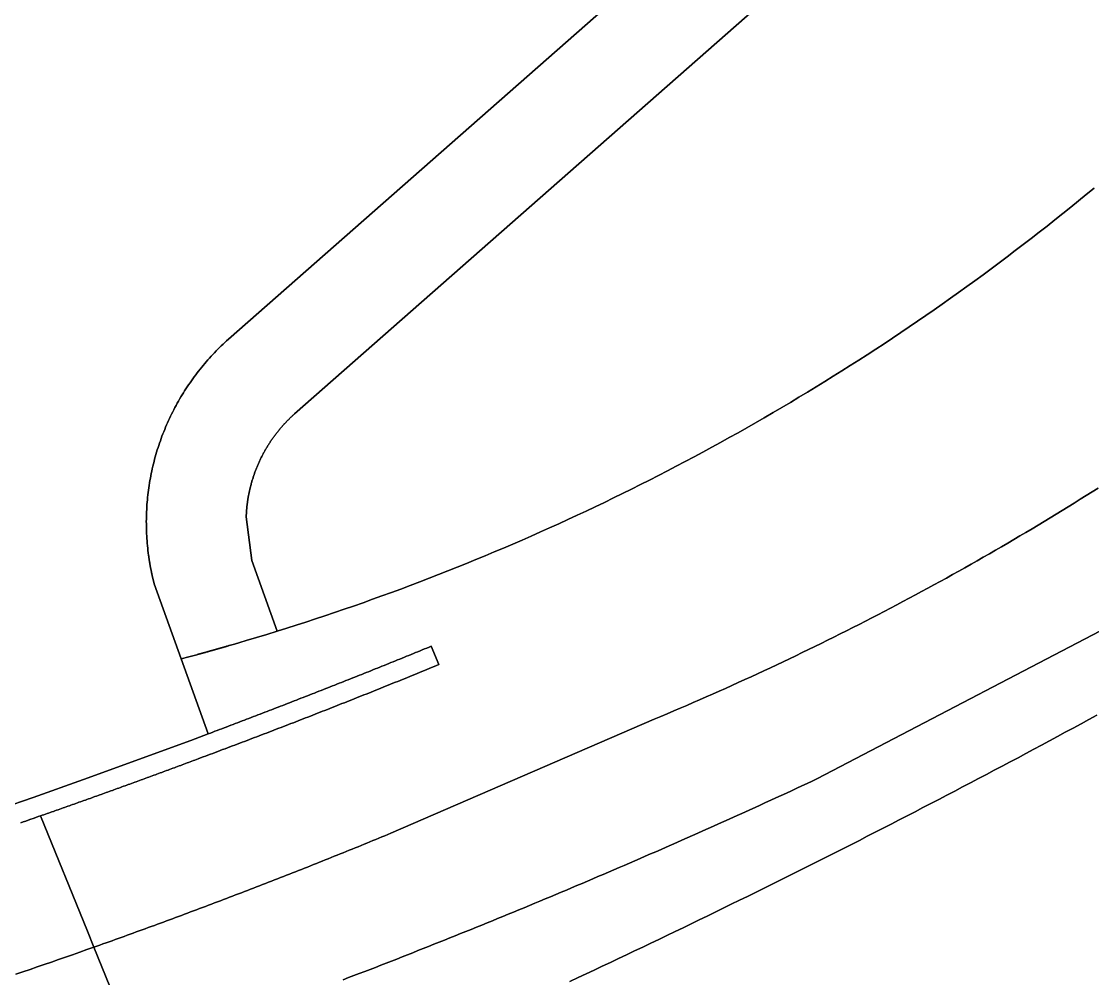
# Model space of a CAD drawing. Header units: metres. Extents: x -127 to 442, y -186 to 462.
# Drawn here: x 138.12 to 159.61, y 143.98 to 163.19 of the extents above; entities that cross this region are included whole.
import ezdxf

# ---------------------------------------------------------------- set-up
doc = ezdxf.new("R2010")
doc.units = ezdxf.units.M

msp = doc.modelspace()

# ---------------------------------------------------------------- linework, layer by layer
at = {"layer": 'road_0', "color": 8}
for points in [[(138.002, 144.065), (138.145, 144.114), (138.288, 144.163), (138.43, 144.212), (138.573, 144.261), (138.716, 144.31), (138.858, 144.36), (139.001, 144.41), (139.143, 144.459), (139.285, 144.509), (139.428, 144.56), (139.57, 144.61), (139.57, 144.61), (139.44, 144.93), (138.501, 147.246), (138.501, 147.246), (138.451, 147.229), (138.402, 147.211), (138.352, 147.194), (138.302, 147.176), (138.252, 147.159), (138.202, 147.142), (138.153, 147.124), (138.103, 147.107)], [(136.562, 141.056), (138.196, 141.616), (140.458, 142.42), (139.57, 144.61), (139.57, 144.61), (139.428, 144.56), (139.285, 144.509), (139.143, 144.459), (139.001, 144.41), (138.858, 144.36), (138.716, 144.31), (138.573, 144.261), (138.43, 144.212), (138.288, 144.163), (138.145, 144.114), (138.002, 144.065)]]:
    msp.add_lwpolyline(points, dxfattribs=at)
at = {"layer": 'road_1', "color": 7}
msp.add_lwpolyline([(159.693, 149.264), (159.536, 149.179), (159.378, 149.093), (159.22, 149.007), (159.062, 148.922), (158.904, 148.836), (158.746, 148.751), (158.588, 148.666), (158.43, 148.582), (158.272, 148.497), (158.114, 148.412), (157.955, 148.328), (157.797, 148.244), (157.638, 148.16), (157.479, 148.076), (157.321, 147.992), (157.162, 147.908), (157.003, 147.825), (156.844, 147.742), (156.685, 147.658), (156.526, 147.575), (156.367, 147.492), (156.207, 147.41), (156.048, 147.327), (155.888, 147.245), (155.729, 147.163), (155.569, 147.08), (155.41, 146.999), (155.25, 146.917), (155.09, 146.835), (154.93, 146.754), (154.77, 146.672), (154.61, 146.591), (154.45, 146.51), (154.29, 146.429), (154.129, 146.349), (153.969, 146.268), (153.809, 146.188), (153.648, 146.107), (153.487, 146.027), (153.327, 145.947), (153.166, 145.867), (153.005, 145.788), (152.844, 145.708), (152.683, 145.629), (152.522, 145.55), (152.361, 145.471), (152.2, 145.392), (152.038, 145.313), (151.877, 145.235), (151.716, 145.156), (151.554, 145.078), (151.392, 145), (151.231, 144.922), (151.069, 144.844), (150.907, 144.767), (150.745, 144.689), (150.583, 144.612), (150.421, 144.535), (150.259, 144.458), (150.097, 144.381), (149.935, 144.304), (149.772, 144.227), (149.61, 144.151), (149.448, 144.075), (149.285, 143.999), (149.122, 143.923)], dxfattribs=at)
at = {"layer": 'road_5', "color": 3}
for points in [[(159.72, 153.825), (159.601, 153.749), (159.481, 153.674), (159.361, 153.599), (159.241, 153.524), (159.12, 153.449), (159, 153.375), (158.879, 153.301), (158.758, 153.227), (158.637, 153.153), (158.516, 153.08), (158.395, 153.007), (158.273, 152.935), (158.151, 152.863), (158.029, 152.791), (157.907, 152.719), (157.785, 152.647), (157.662, 152.576), (157.54, 152.506), (157.417, 152.435), (157.294, 152.365), (157.171, 152.295), (157.047, 152.225), (156.924, 152.156), (156.8, 152.087), (156.676, 152.018), (156.552, 151.95), (156.428, 151.882), (156.304, 151.814), (156.179, 151.746), (156.055, 151.679), (155.93, 151.612), (155.805, 151.546), (155.68, 151.479), (155.555, 151.413), (155.429, 151.348), (155.303, 151.282), (155.178, 151.217), (155.052, 151.152), (154.926, 151.088), (154.799, 151.024), (154.673, 150.96), (154.547, 150.896), (154.42, 150.833), (154.293, 150.77), (154.166, 150.707), (154.039, 150.645), (153.912, 150.583), (153.784, 150.521), (153.656, 150.46), (153.529, 150.399), (153.401, 150.338), (153.273, 150.277), (153.145, 150.217), (153.016, 150.157), (152.888, 150.098), (152.759, 150.038), (152.63, 149.979), (152.501, 149.921), (152.372, 149.862), (152.243, 149.804), (152.114, 149.747), (151.984, 149.689), (151.855, 149.632), (151.725, 149.575), (151.595, 149.519), (151.465, 149.463), (151.335, 149.407), (151.205, 149.352), (151.074, 149.296), (150.944, 149.242), (150.813, 149.187), (150.813, 149.187), (145.527, 146.895), (145.527, 146.895), (145.467, 146.87), (145.408, 146.846), (145.348, 146.821), (145.289, 146.797), (145.229, 146.772), (145.169, 146.748), (145.11, 146.724), (145.05, 146.699), (144.99, 146.675), (144.931, 146.651), (144.871, 146.626), (144.811, 146.602), (144.751, 146.578), (144.692, 146.554), (144.632, 146.53), (144.572, 146.505), (144.512, 146.481), (144.453, 146.457), (144.393, 146.433), (144.333, 146.409), (144.273, 146.385), (144.213, 146.361), (144.153, 146.337), (144.094, 146.314), (144.034, 146.29), (143.974, 146.266), (143.914, 146.242), (143.854, 146.218), (143.794, 146.195), (143.734, 146.171), (143.674, 146.147), (143.614, 146.124), (143.554, 146.1), (143.494, 146.076), (143.434, 146.053), (143.374, 146.029), (143.314, 146.006), (143.254, 145.982), (143.194, 145.959), (143.134, 145.936), (143.074, 145.912), (143.014, 145.889), (142.954, 145.866), (142.894, 145.842), (142.834, 145.819), (142.773, 145.796), (142.713, 145.773), (142.653, 145.75), (142.593, 145.727), (142.533, 145.703), (142.473, 145.68), (142.412, 145.657), (142.352, 145.634), (142.292, 145.611), (142.232, 145.588), (142.171, 145.566), (142.111, 145.543), (142.051, 145.52), (141.991, 145.497), (141.93, 145.474), (141.87, 145.452), (141.81, 145.429), (141.749, 145.406), (141.689, 145.383), (141.629, 145.361), (141.568, 145.338), (141.508, 145.316), (141.448, 145.293), (141.387, 145.271), (141.327, 145.248), (141.266, 145.226), (141.206, 145.203), (141.146, 145.181), (141.085, 145.159), (141.025, 145.136), (140.964, 145.114), (140.904, 145.092), (140.843, 145.07), (140.783, 145.047), (140.722, 145.025), (140.662, 145.003), (140.601, 144.981), (140.54, 144.959), (140.48, 144.937), (140.419, 144.915), (140.359, 144.893), (140.298, 144.871), (140.237, 144.849), (140.177, 144.827), (140.116, 144.805), (140.056, 144.783), (139.995, 144.762), (139.934, 144.74), (139.874, 144.718), (139.813, 144.696), (139.752, 144.675), (139.691, 144.653), (139.631, 144.632), (139.57, 144.61), (139.57, 144.61), (140.458, 142.42)], [(144.575, 143.957), (144.682, 143.998), (144.789, 144.039), (144.896, 144.081), (145.004, 144.122), (145.111, 144.163), (145.218, 144.205), (145.325, 144.247), (145.432, 144.288), (145.539, 144.33), (145.646, 144.372), (145.753, 144.414), (145.86, 144.456), (145.967, 144.498), (146.073, 144.54), (146.18, 144.582), (146.287, 144.625), (146.394, 144.667), (146.5, 144.71), (146.607, 144.752), (146.714, 144.795), (146.82, 144.838), (146.927, 144.881), (147.033, 144.924), (147.14, 144.967), (147.246, 145.01), (147.353, 145.053), (147.459, 145.096), (147.566, 145.14), (147.672, 145.183), (147.778, 145.227), (147.884, 145.27), (147.991, 145.314), (148.097, 145.358), (148.203, 145.402), (148.309, 145.446), (148.415, 145.49), (148.521, 145.534), (148.627, 145.578), (148.733, 145.622), (148.839, 145.667), (148.945, 145.711), (149.051, 145.756), (149.157, 145.8), (149.263, 145.845), (149.368, 145.89), (149.474, 145.935), (149.58, 145.98), (149.685, 146.025), (149.791, 146.07), (149.897, 146.115), (150.002, 146.16), (150.108, 146.206), (150.213, 146.251), (150.319, 146.297), (150.424, 146.343), (150.529, 146.388), (150.635, 146.434), (150.74, 146.48), (150.845, 146.526), (150.95, 146.572), (151.056, 146.618), (151.161, 146.664), (151.266, 146.711), (151.371, 146.757), (151.476, 146.803), (151.581, 146.85), (151.686, 146.897), (151.791, 146.943), (151.896, 146.99), (152.001, 147.037), (152.106, 147.084), (152.21, 147.131), (152.315, 147.178), (152.42, 147.225), (152.524, 147.273), (152.629, 147.32), (152.734, 147.368), (152.838, 147.415), (152.943, 147.463), (153.047, 147.51), (153.152, 147.558), (153.256, 147.606), (153.36, 147.654), (153.465, 147.702), (153.569, 147.75), (153.673, 147.798), (153.778, 147.847), (153.882, 147.895), (153.986, 147.943), (154.09, 147.992), (154.09, 147.992), (160.677, 151.431)], [(160.677, 151.431), (154.09, 147.992), (154.09, 147.992), (153.986, 147.943), (153.882, 147.895), (153.778, 147.847), (153.673, 147.798), (153.569, 147.75), (153.465, 147.702), (153.36, 147.654), (153.256, 147.606), (153.152, 147.558), (153.047, 147.51), (152.943, 147.463), (152.838, 147.415), (152.734, 147.368), (152.629, 147.32), (152.524, 147.273), (152.42, 147.225), (152.315, 147.178), (152.21, 147.131), (152.106, 147.084), (152.001, 147.037), (151.896, 146.99), (151.791, 146.943), (151.686, 146.897), (151.581, 146.85), (151.476, 146.803), (151.371, 146.757), (151.266, 146.711), (151.161, 146.664), (151.056, 146.618), (150.95, 146.572), (150.845, 146.526), (150.74, 146.48), (150.635, 146.434), (150.529, 146.388), (150.424, 146.343), (150.319, 146.297), (150.213, 146.251), (150.108, 146.206), (150.002, 146.16), (149.897, 146.115), (149.791, 146.07), (149.685, 146.025), (149.58, 145.98), (149.474, 145.935), (149.368, 145.89), (149.263, 145.845), (149.157, 145.8), (149.051, 145.756), (148.945, 145.711), (148.839, 145.667), (148.733, 145.622), (148.627, 145.578), (148.521, 145.534), (148.415, 145.49), (148.309, 145.446), (148.203, 145.402), (148.097, 145.358), (147.991, 145.314), (147.884, 145.27), (147.778, 145.227), (147.672, 145.183), (147.566, 145.14), (147.459, 145.096), (147.353, 145.053), (147.246, 145.01), (147.14, 144.967), (147.033, 144.924), (146.927, 144.881), (146.82, 144.838), (146.714, 144.795), (146.607, 144.752), (146.5, 144.71), (146.394, 144.667), (146.287, 144.625), (146.18, 144.582), (146.073, 144.54), (145.967, 144.498), (145.86, 144.456), (145.753, 144.414), (145.646, 144.372), (145.539, 144.33), (145.432, 144.288), (145.325, 144.247), (145.218, 144.205), (145.111, 144.163), (145.004, 144.122), (144.896, 144.081), (144.789, 144.039), (144.682, 143.998), (144.575, 143.957)], [(149.122, 143.923), (149.285, 143.999), (149.448, 144.075), (149.61, 144.151), (149.772, 144.227), (149.935, 144.304), (150.097, 144.381), (150.259, 144.458), (150.421, 144.535), (150.583, 144.612), (150.745, 144.689), (150.907, 144.767), (151.069, 144.844), (151.231, 144.922), (151.392, 145), (151.554, 145.078), (151.716, 145.156), (151.877, 145.235), (152.038, 145.313), (152.2, 145.392), (152.361, 145.471), (152.522, 145.55), (152.683, 145.629), (152.844, 145.708), (153.005, 145.788), (153.166, 145.867), (153.327, 145.947), (153.487, 146.027), (153.648, 146.107), (153.809, 146.188), (153.969, 146.268), (154.129, 146.349), (154.29, 146.429), (154.45, 146.51), (154.61, 146.591), (154.77, 146.672), (154.93, 146.754), (155.09, 146.835), (155.25, 146.917), (155.41, 146.999), (155.569, 147.08), (155.729, 147.163), (155.888, 147.245), (156.048, 147.327), (156.207, 147.41), (156.367, 147.492), (156.526, 147.575), (156.685, 147.658), (156.844, 147.742), (157.003, 147.825), (157.162, 147.908), (157.321, 147.992), (157.479, 148.076), (157.638, 148.16), (157.797, 148.244), (157.955, 148.328), (158.114, 148.412), (158.272, 148.497), (158.43, 148.582), (158.588, 148.666), (158.746, 148.751), (158.904, 148.836), (159.062, 148.922), (159.22, 149.007), (159.378, 149.093), (159.536, 149.179), (159.693, 149.264)]]:
    msp.add_lwpolyline(points, dxfattribs=at)
at = {"layer": 'terrain_0', "color": 8}
msp.add_lwpolyline([(138.103, 147.107), (138.153, 147.124), (138.202, 147.142), (138.252, 147.159), (138.302, 147.176), (138.352, 147.194), (138.402, 147.211), (138.451, 147.229), (138.501, 147.246), (138.501, 147.246), (138.533, 147.257), (138.565, 147.268), (138.597, 147.28), (138.629, 147.291), (138.661, 147.302), (138.693, 147.313), (138.725, 147.324), (138.757, 147.336), (138.789, 147.347), (138.821, 147.358), (138.854, 147.369), (138.886, 147.381), (138.918, 147.392), (138.95, 147.403), (138.982, 147.415), (139.014, 147.426), (139.046, 147.437), (139.078, 147.448), (139.11, 147.46), (139.142, 147.471), (139.174, 147.482), (139.206, 147.494), (139.238, 147.505), (139.27, 147.517), (139.302, 147.528), (139.334, 147.539), (139.366, 147.551), (139.398, 147.562), (139.43, 147.573), (139.462, 147.585), (139.494, 147.596), (139.526, 147.608), (139.558, 147.619), (139.59, 147.631), (139.622, 147.642), (139.654, 147.653), (139.686, 147.665), (139.717, 147.676), (139.749, 147.688), (139.781, 147.699), (139.813, 147.711), (139.845, 147.722), (139.877, 147.734), (139.909, 147.745), (139.941, 147.757), (139.973, 147.768), (140.005, 147.78), (140.037, 147.791), (140.069, 147.803), (140.101, 147.815), (140.133, 147.826), (140.165, 147.838), (140.197, 147.849), (140.229, 147.861), (140.26, 147.872), (140.292, 147.884), (140.324, 147.896), (140.356, 147.907), (140.388, 147.919), (140.42, 147.931), (140.452, 147.942), (140.484, 147.954), (140.516, 147.965), (140.548, 147.977), (140.579, 147.989), (140.611, 148), (140.643, 148.012), (140.675, 148.024), (140.707, 148.036), (140.739, 148.047), (140.771, 148.059), (140.803, 148.071), (140.834, 148.082), (140.866, 148.094), (140.898, 148.106), (140.93, 148.118), (140.962, 148.129), (140.994, 148.141), (141.026, 148.153), (141.057, 148.165), (141.089, 148.177), (141.121, 148.188), (141.153, 148.2), (141.185, 148.212), (141.217, 148.224), (141.248, 148.236), (141.28, 148.247), (141.312, 148.259), (141.344, 148.271), (141.376, 148.283), (141.408, 148.295), (141.439, 148.307), (141.471, 148.319), (141.503, 148.33), (141.535, 148.342), (141.567, 148.354), (141.598, 148.366), (141.63, 148.378), (141.662, 148.39), (141.662, 148.39), (141.711, 148.408), (141.76, 148.427), (141.809, 148.445), (141.858, 148.463), (141.907, 148.482), (141.956, 148.5), (142.006, 148.518), (142.055, 148.537), (142.104, 148.555), (142.153, 148.574), (142.202, 148.592), (142.251, 148.611), (142.3, 148.629), (142.349, 148.648), (142.398, 148.666), (142.447, 148.685), (142.496, 148.703), (142.545, 148.722), (142.594, 148.74), (142.643, 148.759), (142.692, 148.778), (142.741, 148.796), (142.79, 148.815), (142.839, 148.834), (142.888, 148.852), (142.936, 148.871), (142.985, 148.89), (143.034, 148.908), (143.083, 148.927), (143.132, 148.946), (143.181, 148.965), (143.23, 148.983), (143.279, 149.002), (143.328, 149.021), (143.377, 149.04), (143.426, 149.059), (143.474, 149.078), (143.523, 149.097), (143.572, 149.115), (143.621, 149.134), (143.67, 149.153), (143.719, 149.172), (143.768, 149.191), (143.816, 149.21), (143.865, 149.229), (143.914, 149.248), (143.963, 149.267), (144.012, 149.286), (144.06, 149.306), (144.109, 149.325), (144.158, 149.344), (144.207, 149.363), (144.256, 149.382), (144.304, 149.401), (144.353, 149.42), (144.402, 149.439), (144.451, 149.459), (144.499, 149.478), (144.548, 149.497), (144.597, 149.516), (144.645, 149.536), (144.694, 149.555), (144.743, 149.574), (144.792, 149.594), (144.84, 149.613), (144.889, 149.632), (144.938, 149.652), (144.986, 149.671), (145.035, 149.69), (145.084, 149.71), (145.132, 149.729), (145.181, 149.749), (145.23, 149.768), (145.278, 149.788), (145.327, 149.807), (145.375, 149.827), (145.424, 149.846), (145.473, 149.866), (145.521, 149.885), (145.57, 149.905), (145.619, 149.925), (145.667, 149.944), (145.716, 149.964), (145.764, 149.983), (145.813, 150.003), (145.861, 150.023), (145.91, 150.042), (145.958, 150.062), (146.007, 150.082), (146.056, 150.102), (146.104, 150.121), (146.153, 150.141), (146.201, 150.161), (146.25, 150.181), (146.298, 150.201), (146.347, 150.22), (146.395, 150.24), (146.444, 150.26), (146.492, 150.28), (146.492, 150.28), (146.34, 150.65), (146.34, 150.65), (146.295, 150.632), (146.25, 150.613), (146.205, 150.595), (146.16, 150.576), (146.115, 150.558), (146.07, 150.54), (146.025, 150.521), (145.98, 150.503), (145.935, 150.485), (145.89, 150.466), (145.845, 150.448), (145.8, 150.43), (145.755, 150.412), (145.71, 150.393), (145.665, 150.375), (145.62, 150.357), (145.575, 150.339), (145.53, 150.32), (145.485, 150.302), (145.44, 150.284), (145.395, 150.266), (145.35, 150.248), (145.305, 150.23), (145.259, 150.212), (145.214, 150.193), (145.169, 150.175), (145.124, 150.157), (145.079, 150.139), (145.034, 150.121), (144.989, 150.103), (144.944, 150.085), (144.899, 150.067), (144.853, 150.049), (144.808, 150.031), (144.763, 150.013), (144.718, 149.995), (144.673, 149.977), (144.628, 149.959), (144.583, 149.941), (144.537, 149.924), (144.492, 149.906), (144.447, 149.888), (144.402, 149.87), (144.357, 149.852), (144.311, 149.834), (144.266, 149.816), (144.221, 149.799), (144.176, 149.781), (144.131, 149.763), (144.085, 149.745), (144.04, 149.727), (143.995, 149.71), (143.95, 149.692), (143.904, 149.674), (143.859, 149.657), (143.814, 149.639), (143.769, 149.621), (143.723, 149.604), (143.678, 149.586), (143.633, 149.568), (143.588, 149.551), (143.542, 149.533), (143.497, 149.515), (143.452, 149.498), (143.406, 149.48), (143.361, 149.463), (143.316, 149.445), (143.27, 149.428), (143.225, 149.41), (143.18, 149.393), (143.134, 149.375), (143.089, 149.358), (143.044, 149.34), (142.998, 149.323), (142.953, 149.305), (142.908, 149.288), (142.862, 149.271), (142.817, 149.253), (142.772, 149.236), (142.726, 149.218), (142.681, 149.201), (142.635, 149.184), (142.59, 149.166), (142.545, 149.149), (142.499, 149.132), (142.454, 149.114), (142.408, 149.097), (142.363, 149.08), (142.318, 149.063), (142.272, 149.045), (142.227, 149.028), (142.181, 149.011), (142.136, 148.994), (142.09, 148.977), (142.045, 148.96), (141.999, 148.942), (141.954, 148.925), (141.908, 148.908), (141.863, 148.891), (141.863, 148.891), (141.512, 148.76), (139.363, 147.974), (138.351, 147.616), (137.73, 147.4)], dxfattribs=at)
at = {"layer": 'terrain_5', "color": 3}
for points in [[(178.518, 188.698), (142.27, 156.81), (142.27, 156.81), (142.234, 156.777), (142.198, 156.745), (142.163, 156.711), (142.127, 156.678), (142.093, 156.644), (142.058, 156.61), (142.024, 156.575), (141.99, 156.54), (141.957, 156.505), (141.924, 156.469), (141.891, 156.433), (141.858, 156.397), (141.826, 156.36), (141.795, 156.323), (141.763, 156.286), (141.733, 156.249), (141.702, 156.211), (141.672, 156.173), (141.642, 156.134), (141.613, 156.096), (141.584, 156.057), (141.555, 156.018), (141.527, 155.978), (141.499, 155.938), (141.471, 155.898), (141.444, 155.858), (141.417, 155.817), (141.391, 155.776), (141.365, 155.735), (141.34, 155.694), (141.315, 155.652), (141.29, 155.61), (141.266, 155.568), (141.242, 155.525), (141.219, 155.483), (141.196, 155.44), (141.173, 155.397), (141.151, 155.354), (141.129, 155.31), (141.108, 155.266), (141.087, 155.222), (141.067, 155.178), (141.047, 155.134), (141.027, 155.09), (141.008, 155.045), (140.99, 155), (140.971, 154.955), (140.954, 154.91), (140.936, 154.864), (140.919, 154.819), (140.903, 154.773), (140.887, 154.727), (140.872, 154.681), (140.857, 154.635), (140.842, 154.588), (140.828, 154.542), (140.814, 154.495), (140.801, 154.448), (140.788, 154.401), (140.776, 154.354), (140.764, 154.307), (140.753, 154.26), (140.742, 154.212), (140.731, 154.165), (140.722, 154.117), (140.712, 154.07), (140.703, 154.022), (140.695, 153.974), (140.686, 153.926), (140.679, 153.878), (140.672, 153.83), (140.665, 153.782), (140.659, 153.734), (140.653, 153.685), (140.648, 153.637), (140.643, 153.589), (140.639, 153.54), (140.635, 153.492), (140.632, 153.443), (140.629, 153.395), (140.627, 153.346), (140.625, 153.297), (140.624, 153.249), (140.623, 153.2), (140.622, 153.152), (140.623, 153.103), (140.623, 153.054), (140.624, 153.006), (140.626, 152.957), (140.628, 152.909), (140.63, 152.86), (140.633, 152.812), (140.636, 152.763), (140.64, 152.715), (140.645, 152.666), (140.65, 152.618), (140.655, 152.569), (140.661, 152.521), (140.667, 152.473), (140.667, 152.473), (140.668, 152.467), (140.669, 152.461), (140.669, 152.455), (140.67, 152.45), (140.671, 152.444), (140.672, 152.438), (140.673, 152.432), (140.674, 152.426), (140.674, 152.42), (140.675, 152.415), (140.676, 152.409), (140.677, 152.403), (140.678, 152.397), (140.679, 152.391), (140.68, 152.385), (140.681, 152.38), (140.682, 152.374), (140.682, 152.368), (140.683, 152.362), (140.684, 152.356), (140.685, 152.35), (140.686, 152.345), (140.687, 152.339), (140.688, 152.333), (140.689, 152.327), (140.69, 152.321), (140.691, 152.315), (140.692, 152.31), (140.693, 152.304), (140.694, 152.298), (140.695, 152.292), (140.696, 152.286), (140.697, 152.281), (140.698, 152.275), (140.699, 152.269), (140.7, 152.263), (140.701, 152.257), (140.702, 152.252), (140.703, 152.246), (140.704, 152.24), (140.706, 152.234), (140.707, 152.228), (140.708, 152.223), (140.709, 152.217), (140.71, 152.211), (140.711, 152.205), (140.712, 152.199), (140.713, 152.194), (140.714, 152.188), (140.716, 152.182), (140.717, 152.176), (140.718, 152.17), (140.719, 152.165), (140.72, 152.159), (140.721, 152.153), (140.723, 152.147), (140.724, 152.141), (140.725, 152.136), (140.726, 152.13), (140.727, 152.124), (140.729, 152.118), (140.73, 152.113), (140.731, 152.107), (140.732, 152.101), (140.734, 152.095), (140.735, 152.089), (140.736, 152.084), (140.737, 152.078), (140.739, 152.072), (140.74, 152.066), (140.741, 152.061), (140.742, 152.055), (140.744, 152.049), (140.745, 152.043), (140.746, 152.038), (140.748, 152.032), (140.749, 152.026), (140.75, 152.02), (140.752, 152.015), (140.753, 152.009), (140.754, 152.003), (140.756, 151.997), (140.757, 151.992), (140.759, 151.986), (140.76, 151.98), (140.761, 151.974), (140.763, 151.969), (140.764, 151.963), (140.766, 151.957), (140.767, 151.951), (140.768, 151.946), (140.77, 151.94), (140.771, 151.934), (140.773, 151.929), (140.774, 151.923), (140.776, 151.917), (140.777, 151.911), (140.779, 151.906), (140.78, 151.9), (140.78, 151.9), (141.321, 150.396), (141.478, 150.438), (141.635, 150.48), (141.635, 150.48), (141.642, 150.482), (141.648, 150.484), (141.655, 150.485), (141.661, 150.487), (141.668, 150.489), (141.675, 150.491), (141.681, 150.493), (141.688, 150.494), (141.694, 150.496), (141.701, 150.498), (141.708, 150.5), (141.714, 150.502), (141.721, 150.503), (141.727, 150.505), (141.734, 150.507), (141.741, 150.509), (141.747, 150.511), (141.754, 150.513), (141.76, 150.514), (141.767, 150.516), (141.774, 150.518), (141.78, 150.52), (141.787, 150.522), (141.793, 150.523), (141.8, 150.525), (141.807, 150.527), (141.813, 150.529), (141.82, 150.531), (141.826, 150.533), (141.833, 150.534), (141.839, 150.536), (141.846, 150.538), (141.853, 150.54), (141.859, 150.542), (141.866, 150.544), (141.872, 150.545), (141.879, 150.547), (141.886, 150.549), (141.892, 150.551), (141.899, 150.553), (141.905, 150.555), (141.912, 150.556), (141.919, 150.558), (141.925, 150.56), (141.932, 150.562), (141.938, 150.564), (141.945, 150.566), (141.951, 150.567), (141.958, 150.569), (141.965, 150.571), (141.971, 150.573), (141.978, 150.575), (141.984, 150.577), (141.991, 150.579), (141.998, 150.58), (142.004, 150.582), (142.011, 150.584), (142.017, 150.586), (142.024, 150.588), (142.03, 150.59), (142.037, 150.592), (142.044, 150.593), (142.05, 150.595), (142.057, 150.597), (142.063, 150.599), (142.07, 150.601), (142.077, 150.603), (142.083, 150.605), (142.09, 150.606), (142.096, 150.608), (142.103, 150.61), (142.109, 150.612), (142.116, 150.614), (142.123, 150.616), (142.129, 150.618), (142.136, 150.62), (142.142, 150.621), (142.149, 150.623), (142.156, 150.625), (142.162, 150.627), (142.169, 150.629), (142.175, 150.631), (142.182, 150.633), (142.188, 150.635), (142.195, 150.637), (142.202, 150.638), (142.208, 150.64), (142.215, 150.642), (142.221, 150.644), (142.228, 150.646), (142.234, 150.648), (142.241, 150.65), (142.248, 150.652), (142.254, 150.654), (142.261, 150.655), (142.267, 150.657), (142.274, 150.659), (142.28, 150.661), (142.287, 150.663), (142.287, 150.663), (142.392, 150.694), (142.498, 150.725), (142.625, 150.762), (142.832, 150.824), (143.039, 150.887), (143.246, 150.951), (142.736, 152.368), (142.625, 153.248), (142.639, 153.444), (142.666, 153.639), (142.707, 153.831), (142.724, 153.898), (142.724, 153.898), (142.728, 153.914), (142.733, 153.931), (142.738, 153.947), (142.742, 153.964), (142.747, 153.98), (142.752, 153.996), (142.757, 154.012), (142.763, 154.029), (142.768, 154.045), (142.773, 154.061), (142.779, 154.077), (142.784, 154.093), (142.79, 154.109), (142.795, 154.125), (142.801, 154.141), (142.807, 154.157), (142.813, 154.173), (142.819, 154.189), (142.825, 154.205), (142.832, 154.221), (142.838, 154.237), (142.844, 154.252), (142.851, 154.268), (142.858, 154.284), (142.864, 154.299), (142.871, 154.315), (142.878, 154.331), (142.885, 154.346), (142.892, 154.362), (142.899, 154.377), (142.907, 154.392), (142.914, 154.408), (142.921, 154.423), (142.929, 154.438), (142.937, 154.454), (142.944, 154.469), (142.952, 154.484), (142.96, 154.499), (142.968, 154.514), (142.976, 154.529), (142.984, 154.544), (142.993, 154.559), (143.001, 154.574), (143.009, 154.588), (143.018, 154.603), (143.026, 154.618), (143.035, 154.633), (143.044, 154.647), (143.053, 154.662), (143.062, 154.676), (143.071, 154.691), (143.08, 154.705), (143.089, 154.719), (143.098, 154.734), (143.108, 154.748), (143.117, 154.762), (143.126, 154.776), (143.136, 154.79), (143.146, 154.804), (143.155, 154.818), (143.165, 154.832), (143.175, 154.846), (143.185, 154.86), (143.195, 154.873), (143.206, 154.887), (143.216, 154.901), (143.226, 154.914), (143.236, 154.928), (143.247, 154.941), (143.258, 154.954), (143.268, 154.968), (143.279, 154.981), (143.29, 154.994), (143.301, 155.007), (143.311, 155.02), (143.322, 155.033), (143.334, 155.046), (143.345, 155.059), (143.356, 155.072), (143.367, 155.084), (143.379, 155.097), (143.39, 155.11), (143.402, 155.122), (143.413, 155.135), (143.425, 155.147), (143.437, 155.159), (143.449, 155.172), (143.461, 155.184), (143.472, 155.196), (143.485, 155.208), (143.497, 155.22), (143.509, 155.232), (143.521, 155.244), (143.533, 155.255), (143.546, 155.267), (143.558, 155.279), (143.571, 155.29), (143.583, 155.302), (143.596, 155.313), (143.596, 155.313), (163.699, 172.998)], [(163.699, 172.998), (143.596, 155.313), (143.596, 155.313), (143.583, 155.302), (143.571, 155.29), (143.558, 155.279), (143.546, 155.267), (143.533, 155.255), (143.521, 155.244), (143.509, 155.232), (143.497, 155.22), (143.485, 155.208), (143.472, 155.196), (143.461, 155.184), (143.449, 155.172), (143.437, 155.159), (143.425, 155.147), (143.413, 155.135), (143.402, 155.122), (143.39, 155.11), (143.379, 155.097), (143.367, 155.084), (143.356, 155.072), (143.345, 155.059), (143.334, 155.046), (143.322, 155.033), (143.311, 155.02), (143.301, 155.007), (143.29, 154.994), (143.279, 154.981), (143.268, 154.968), (143.258, 154.954), (143.247, 154.941), (143.236, 154.928), (143.226, 154.914), (143.216, 154.901), (143.206, 154.887), (143.195, 154.873), (143.185, 154.86), (143.175, 154.846), (143.165, 154.832), (143.155, 154.818), (143.146, 154.804), (143.136, 154.79), (143.126, 154.776), (143.117, 154.762), (143.108, 154.748), (143.098, 154.734), (143.089, 154.719), (143.08, 154.705), (143.071, 154.691), (143.062, 154.676), (143.053, 154.662), (143.044, 154.647), (143.035, 154.633), (143.026, 154.618), (143.018, 154.603), (143.009, 154.588), (143.001, 154.574), (142.993, 154.559), (142.984, 154.544), (142.976, 154.529), (142.968, 154.514), (142.96, 154.499), (142.952, 154.484), (142.944, 154.469), (142.937, 154.454), (142.929, 154.438), (142.921, 154.423), (142.914, 154.408), (142.907, 154.392), (142.899, 154.377), (142.892, 154.362), (142.885, 154.346), (142.878, 154.331), (142.871, 154.315), (142.864, 154.299), (142.858, 154.284), (142.851, 154.268), (142.844, 154.252), (142.838, 154.237), (142.832, 154.221), (142.825, 154.205), (142.819, 154.189), (142.813, 154.173), (142.807, 154.157), (142.801, 154.141), (142.795, 154.125), (142.79, 154.109), (142.784, 154.093), (142.779, 154.077), (142.773, 154.061), (142.768, 154.045), (142.763, 154.029), (142.757, 154.012), (142.752, 153.996), (142.747, 153.98), (142.742, 153.964), (142.738, 153.947), (142.733, 153.931), (142.728, 153.914), (142.724, 153.898), (142.724, 153.898), (142.707, 153.831), (142.666, 153.639), (142.639, 153.444), (142.625, 153.248), (142.736, 152.368), (143.246, 150.951), (143.246, 150.951), (143.439, 151.011), (143.631, 151.073), (143.823, 151.134), (144.015, 151.197), (144.206, 151.261), (144.398, 151.325), (144.589, 151.39), (144.779, 151.456), (144.97, 151.523), (145.16, 151.591), (145.35, 151.659), (145.54, 151.728), (145.729, 151.798), (145.918, 151.869), (146.107, 151.941), (146.295, 152.013), (146.483, 152.086), (146.671, 152.16), (146.858, 152.235), (147.045, 152.31), (147.232, 152.387), (147.419, 152.464), (147.605, 152.542), (147.791, 152.62), (147.976, 152.7), (148.162, 152.78), (148.346, 152.861), (148.531, 152.943), (148.715, 153.025), (148.899, 153.109), (149.082, 153.193), (149.266, 153.278), (149.448, 153.363), (149.631, 153.45), (149.813, 153.537), (149.994, 153.625), (150.176, 153.714), (150.357, 153.803), (150.537, 153.893), (150.717, 153.984), (150.897, 154.076), (151.077, 154.168), (151.256, 154.262), (151.434, 154.356), (151.612, 154.45), (151.79, 154.546), (151.968, 154.642), (152.145, 154.739), (152.321, 154.837), (152.497, 154.935), (152.673, 155.034), (152.848, 155.134), (153.023, 155.235), (153.198, 155.337), (153.372, 155.439), (153.546, 155.542), (153.719, 155.645), (153.892, 155.749), (154.064, 155.855), (154.236, 155.96), (154.407, 156.067), (154.578, 156.174), (154.749, 156.282), (154.919, 156.391), (155.088, 156.5), (155.258, 156.61), (155.426, 156.721), (155.594, 156.832), (155.762, 156.945), (155.93, 157.058), (156.096, 157.171), (156.263, 157.285), (156.429, 157.4), (156.594, 157.516), (156.759, 157.633), (156.923, 157.75), (157.087, 157.867), (157.25, 157.986), (157.413, 158.105), (157.576, 158.225), (157.738, 158.345), (157.899, 158.467), (158.06, 158.589), (158.22, 158.711), (158.38, 158.834), (158.539, 158.958), (158.698, 159.083), (158.856, 159.208), (159.014, 159.334), (159.171, 159.461), (159.328, 159.588), (159.484, 159.716), (159.64, 159.844)], [(159.64, 159.844), (159.484, 159.716), (159.328, 159.588), (159.171, 159.461), (159.014, 159.334), (158.856, 159.208), (158.698, 159.083), (158.539, 158.958), (158.38, 158.834), (158.22, 158.711), (158.06, 158.589), (157.899, 158.467), (157.738, 158.345), (157.576, 158.225), (157.413, 158.105), (157.25, 157.986), (157.087, 157.867), (156.923, 157.75), (156.759, 157.633), (156.594, 157.516), (156.429, 157.4), (156.263, 157.285), (156.096, 157.171), (155.93, 157.058), (155.762, 156.945), (155.594, 156.832), (155.426, 156.721), (155.258, 156.61), (155.088, 156.5), (154.919, 156.391), (154.749, 156.282), (154.578, 156.174), (154.407, 156.067), (154.236, 155.96), (154.064, 155.855), (153.892, 155.749), (153.719, 155.645), (153.546, 155.542), (153.372, 155.439), (153.198, 155.337), (153.023, 155.235), (152.848, 155.134), (152.673, 155.034), (152.497, 154.935), (152.321, 154.837), (152.145, 154.739), (151.968, 154.642), (151.79, 154.546), (151.612, 154.45), (151.434, 154.356), (151.256, 154.262), (151.077, 154.168), (150.897, 154.076), (150.717, 153.984), (150.537, 153.893), (150.357, 153.803), (150.176, 153.714), (149.994, 153.625), (149.813, 153.537), (149.631, 153.45), (149.448, 153.363), (149.266, 153.278), (149.082, 153.193), (148.899, 153.109), (148.715, 153.025), (148.531, 152.943), (148.346, 152.861), (148.162, 152.78), (147.976, 152.7), (147.791, 152.62), (147.605, 152.542), (147.419, 152.464), (147.232, 152.387), (147.045, 152.31), (146.858, 152.235), (146.671, 152.16), (146.483, 152.086), (146.295, 152.013), (146.107, 151.941), (145.918, 151.869), (145.729, 151.798), (145.54, 151.728), (145.35, 151.659), (145.16, 151.591), (144.97, 151.523), (144.779, 151.456), (144.589, 151.39), (144.398, 151.325), (144.206, 151.261), (144.015, 151.197), (143.823, 151.134), (143.631, 151.073), (143.439, 151.011), (143.246, 150.951), (143.246, 150.951), (143.039, 150.887), (142.832, 150.824), (142.625, 150.762), (142.498, 150.725), (142.392, 150.694), (142.287, 150.663), (142.287, 150.663), (142.28, 150.661), (142.274, 150.659), (142.267, 150.657), (142.261, 150.655), (142.254, 150.654), (142.248, 150.652), (142.241, 150.65), (142.234, 150.648), (142.228, 150.646), (142.221, 150.644), (142.215, 150.642), (142.208, 150.64), (142.202, 150.638), (142.195, 150.637), (142.188, 150.635), (142.182, 150.633), (142.175, 150.631), (142.169, 150.629), (142.162, 150.627), (142.156, 150.625), (142.149, 150.623), (142.142, 150.621), (142.136, 150.62), (142.129, 150.618), (142.123, 150.616), (142.116, 150.614), (142.109, 150.612), (142.103, 150.61), (142.096, 150.608), (142.09, 150.606), (142.083, 150.605), (142.077, 150.603), (142.07, 150.601), (142.063, 150.599), (142.057, 150.597), (142.05, 150.595), (142.044, 150.593), (142.037, 150.592), (142.03, 150.59), (142.024, 150.588), (142.017, 150.586), (142.011, 150.584), (142.004, 150.582), (141.998, 150.58), (141.991, 150.579), (141.984, 150.577), (141.978, 150.575), (141.971, 150.573), (141.965, 150.571), (141.958, 150.569), (141.951, 150.567), (141.945, 150.566), (141.938, 150.564), (141.932, 150.562), (141.925, 150.56), (141.919, 150.558), (141.912, 150.556), (141.905, 150.555), (141.899, 150.553), (141.892, 150.551), (141.886, 150.549), (141.879, 150.547), (141.872, 150.545), (141.866, 150.544), (141.859, 150.542), (141.853, 150.54), (141.846, 150.538), (141.839, 150.536), (141.833, 150.534), (141.826, 150.533), (141.82, 150.531), (141.813, 150.529), (141.807, 150.527), (141.8, 150.525), (141.793, 150.523), (141.787, 150.522), (141.78, 150.52), (141.774, 150.518), (141.767, 150.516), (141.76, 150.514), (141.754, 150.513), (141.747, 150.511), (141.741, 150.509), (141.734, 150.507), (141.727, 150.505), (141.721, 150.503), (141.714, 150.502), (141.708, 150.5), (141.701, 150.498), (141.694, 150.496), (141.688, 150.494), (141.681, 150.493), (141.675, 150.491), (141.668, 150.489), (141.661, 150.487), (141.655, 150.485), (141.648, 150.484), (141.642, 150.482), (141.635, 150.48), (141.635, 150.48), (141.478, 150.438), (141.321, 150.396), (141.863, 148.891), (141.863, 148.891), (141.908, 148.908), (141.954, 148.925), (141.999, 148.942), (142.045, 148.96), (142.09, 148.977), (142.136, 148.994), (142.181, 149.011), (142.227, 149.028), (142.272, 149.045), (142.318, 149.063), (142.363, 149.08), (142.408, 149.097), (142.454, 149.114), (142.499, 149.132), (142.545, 149.149), (142.59, 149.166), (142.635, 149.184), (142.681, 149.201), (142.726, 149.218), (142.772, 149.236), (142.817, 149.253), (142.862, 149.271), (142.908, 149.288), (142.953, 149.305), (142.998, 149.323), (143.044, 149.34), (143.089, 149.358), (143.134, 149.375), (143.18, 149.393), (143.225, 149.41), (143.27, 149.428), (143.316, 149.445), (143.361, 149.463), (143.406, 149.48), (143.452, 149.498), (143.497, 149.515), (143.542, 149.533), (143.588, 149.551), (143.633, 149.568), (143.678, 149.586), (143.723, 149.604), (143.769, 149.621), (143.814, 149.639), (143.859, 149.657), (143.904, 149.674), (143.95, 149.692), (143.995, 149.71), (144.04, 149.727), (144.085, 149.745), (144.131, 149.763), (144.176, 149.781), (144.221, 149.799), (144.266, 149.816), (144.311, 149.834), (144.357, 149.852), (144.402, 149.87), (144.447, 149.888), (144.492, 149.906), (144.537, 149.924), (144.583, 149.941), (144.628, 149.959), (144.673, 149.977), (144.718, 149.995), (144.763, 150.013), (144.808, 150.031), (144.853, 150.049), (144.899, 150.067), (144.944, 150.085), (144.989, 150.103), (145.034, 150.121), (145.079, 150.139), (145.124, 150.157), (145.169, 150.175), (145.214, 150.193), (145.259, 150.212), (145.305, 150.23), (145.35, 150.248), (145.395, 150.266), (145.44, 150.284), (145.485, 150.302), (145.53, 150.32), (145.575, 150.339), (145.62, 150.357), (145.665, 150.375), (145.71, 150.393), (145.755, 150.412), (145.8, 150.43), (145.845, 150.448), (145.89, 150.466), (145.935, 150.485), (145.98, 150.503), (146.025, 150.521), (146.07, 150.54), (146.115, 150.558), (146.16, 150.576), (146.205, 150.595), (146.25, 150.613), (146.295, 150.632), (146.34, 150.65), (146.34, 150.65), (146.492, 150.28), (146.492, 150.28), (146.444, 150.26), (146.395, 150.24), (146.347, 150.22), (146.298, 150.201), (146.25, 150.181), (146.201, 150.161), (146.153, 150.141), (146.104, 150.121), (146.056, 150.102), (146.007, 150.082), (145.958, 150.062), (145.91, 150.042), (145.861, 150.023), (145.813, 150.003), (145.764, 149.983), (145.716, 149.964), (145.667, 149.944), (145.619, 149.925), (145.57, 149.905), (145.521, 149.885), (145.473, 149.866), (145.424, 149.846), (145.375, 149.827), (145.327, 149.807), (145.278, 149.788), (145.23, 149.768), (145.181, 149.749), (145.132, 149.729), (145.084, 149.71), (145.035, 149.69), (144.986, 149.671), (144.938, 149.652), (144.889, 149.632), (144.84, 149.613), (144.792, 149.594), (144.743, 149.574), (144.694, 149.555), (144.645, 149.536), (144.597, 149.516), (144.548, 149.497), (144.499, 149.478), (144.451, 149.459), (144.402, 149.439), (144.353, 149.42), (144.304, 149.401), (144.256, 149.382), (144.207, 149.363), (144.158, 149.344), (144.109, 149.325), (144.06, 149.306), (144.012, 149.286), (143.963, 149.267), (143.914, 149.248), (143.865, 149.229), (143.816, 149.21), (143.768, 149.191), (143.719, 149.172), (143.67, 149.153), (143.621, 149.134), (143.572, 149.115), (143.523, 149.097), (143.474, 149.078), (143.426, 149.059), (143.377, 149.04), (143.328, 149.021), (143.279, 149.002), (143.23, 148.983), (143.181, 148.965), (143.132, 148.946), (143.083, 148.927), (143.034, 148.908), (142.985, 148.89), (142.936, 148.871), (142.888, 148.852), (142.839, 148.834), (142.79, 148.815), (142.741, 148.796), (142.692, 148.778), (142.643, 148.759), (142.594, 148.74), (142.545, 148.722), (142.496, 148.703), (142.447, 148.685), (142.398, 148.666), (142.349, 148.648), (142.3, 148.629), (142.251, 148.611), (142.202, 148.592), (142.153, 148.574), (142.104, 148.555), (142.055, 148.537), (142.006, 148.518), (141.956, 148.5), (141.907, 148.482), (141.858, 148.463), (141.809, 148.445), (141.76, 148.427), (141.711, 148.408), (141.662, 148.39), (141.662, 148.39), (141.63, 148.378), (141.598, 148.366), (141.567, 148.354), (141.535, 148.342), (141.503, 148.33), (141.471, 148.319), (141.439, 148.307), (141.408, 148.295), (141.376, 148.283), (141.344, 148.271), (141.312, 148.259), (141.28, 148.247), (141.248, 148.236), (141.217, 148.224), (141.185, 148.212), (141.153, 148.2), (141.121, 148.188), (141.089, 148.177), (141.057, 148.165), (141.026, 148.153), (140.994, 148.141), (140.962, 148.129), (140.93, 148.118), (140.898, 148.106), (140.866, 148.094), (140.834, 148.082), (140.803, 148.071), (140.771, 148.059), (140.739, 148.047), (140.707, 148.036), (140.675, 148.024), (140.643, 148.012), (140.611, 148), (140.579, 147.989), (140.548, 147.977), (140.516, 147.965), (140.484, 147.954), (140.452, 147.942), (140.42, 147.931), (140.388, 147.919), (140.356, 147.907), (140.324, 147.896), (140.292, 147.884), (140.26, 147.872), (140.229, 147.861), (140.197, 147.849), (140.165, 147.838), (140.133, 147.826), (140.101, 147.815), (140.069, 147.803), (140.037, 147.791), (140.005, 147.78), (139.973, 147.768), (139.941, 147.757), (139.909, 147.745), (139.877, 147.734), (139.845, 147.722), (139.813, 147.711), (139.781, 147.699), (139.749, 147.688), (139.717, 147.676), (139.686, 147.665), (139.654, 147.653), (139.622, 147.642), (139.59, 147.631), (139.558, 147.619), (139.526, 147.608), (139.494, 147.596), (139.462, 147.585), (139.43, 147.573), (139.398, 147.562), (139.366, 147.551), (139.334, 147.539), (139.302, 147.528), (139.27, 147.517), (139.238, 147.505), (139.206, 147.494), (139.174, 147.482), (139.142, 147.471), (139.11, 147.46), (139.078, 147.448), (139.046, 147.437), (139.014, 147.426), (138.982, 147.415), (138.95, 147.403), (138.918, 147.392), (138.886, 147.381), (138.854, 147.369), (138.821, 147.358), (138.789, 147.347), (138.757, 147.336), (138.725, 147.324), (138.693, 147.313), (138.661, 147.302), (138.629, 147.291), (138.597, 147.28), (138.565, 147.268), (138.533, 147.257), (138.501, 147.246), (138.501, 147.246), (139.44, 144.93), (139.57, 144.61), (139.57, 144.61), (139.631, 144.632), (139.691, 144.653), (139.752, 144.675), (139.813, 144.696), (139.874, 144.718), (139.934, 144.74), (139.995, 144.762), (140.056, 144.783), (140.116, 144.805), (140.177, 144.827), (140.237, 144.849), (140.298, 144.871), (140.359, 144.893), (140.419, 144.915), (140.48, 144.937), (140.54, 144.959), (140.601, 144.981), (140.662, 145.003), (140.722, 145.025), (140.783, 145.047), (140.843, 145.07), (140.904, 145.092), (140.964, 145.114), (141.025, 145.136), (141.085, 145.159), (141.146, 145.181), (141.206, 145.203), (141.266, 145.226), (141.327, 145.248), (141.387, 145.271), (141.448, 145.293), (141.508, 145.316), (141.568, 145.338), (141.629, 145.361), (141.689, 145.383), (141.749, 145.406), (141.81, 145.429), (141.87, 145.452), (141.93, 145.474), (141.991, 145.497), (142.051, 145.52), (142.111, 145.543), (142.171, 145.566), (142.232, 145.588), (142.292, 145.611), (142.352, 145.634), (142.412, 145.657), (142.473, 145.68), (142.533, 145.703), (142.593, 145.727), (142.653, 145.75), (142.713, 145.773), (142.773, 145.796), (142.834, 145.819), (142.894, 145.842), (142.954, 145.866), (143.014, 145.889), (143.074, 145.912), (143.134, 145.936), (143.194, 145.959), (143.254, 145.982), (143.314, 146.006), (143.374, 146.029), (143.434, 146.053), (143.494, 146.076), (143.554, 146.1), (143.614, 146.124), (143.674, 146.147), (143.734, 146.171), (143.794, 146.195), (143.854, 146.218), (143.914, 146.242), (143.974, 146.266), (144.034, 146.29), (144.094, 146.314), (144.153, 146.337), (144.213, 146.361), (144.273, 146.385), (144.333, 146.409), (144.393, 146.433), (144.453, 146.457), (144.512, 146.481), (144.572, 146.505), (144.632, 146.53), (144.692, 146.554), (144.751, 146.578), (144.811, 146.602), (144.871, 146.626), (144.931, 146.651), (144.99, 146.675), (145.05, 146.699), (145.11, 146.724), (145.169, 146.748), (145.229, 146.772), (145.289, 146.797), (145.348, 146.821), (145.408, 146.846), (145.467, 146.87), (145.527, 146.895), (145.527, 146.895), (150.813, 149.187), (150.813, 149.187), (150.944, 149.242), (151.074, 149.296), (151.205, 149.352), (151.335, 149.407), (151.465, 149.463), (151.595, 149.519), (151.725, 149.575), (151.855, 149.632), (151.984, 149.689), (152.114, 149.747), (152.243, 149.804), (152.372, 149.862), (152.501, 149.921), (152.63, 149.979), (152.759, 150.038), (152.888, 150.098), (153.016, 150.157), (153.145, 150.217), (153.273, 150.277), (153.401, 150.338), (153.529, 150.399), (153.656, 150.46), (153.784, 150.521), (153.912, 150.583), (154.039, 150.645), (154.166, 150.707), (154.293, 150.77), (154.42, 150.833), (154.547, 150.896), (154.673, 150.96), (154.799, 151.024), (154.926, 151.088), (155.052, 151.152), (155.178, 151.217), (155.303, 151.282), (155.429, 151.348), (155.555, 151.413), (155.68, 151.479), (155.805, 151.546), (155.93, 151.612), (156.055, 151.679), (156.179, 151.746), (156.304, 151.814), (156.428, 151.882), (156.552, 151.95), (156.676, 152.018), (156.8, 152.087), (156.924, 152.156), (157.047, 152.225), (157.171, 152.295), (157.294, 152.365), (157.417, 152.435), (157.54, 152.506), (157.662, 152.576), (157.785, 152.647), (157.907, 152.719), (158.029, 152.791), (158.151, 152.863), (158.273, 152.935), (158.395, 153.007), (158.516, 153.08), (158.637, 153.153), (158.758, 153.227), (158.879, 153.301), (159, 153.375), (159.12, 153.449), (159.241, 153.524), (159.361, 153.599), (159.481, 153.674), (159.601, 153.749), (159.72, 153.825)]]:
    msp.add_lwpolyline(points, dxfattribs=at)
at = {"layer": 'water', "color": 5}
msp.add_lwpolyline([(137.73, 147.4), (138.351, 147.616), (139.363, 147.974), (141.512, 148.76), (141.863, 148.891), (141.321, 150.396), (140.78, 151.9), (140.78, 151.9), (140.779, 151.906), (140.777, 151.911), (140.776, 151.917), (140.774, 151.923), (140.773, 151.929), (140.771, 151.934), (140.77, 151.94), (140.768, 151.946), (140.767, 151.951), (140.766, 151.957), (140.764, 151.963), (140.763, 151.969), (140.761, 151.974), (140.76, 151.98), (140.759, 151.986), (140.757, 151.992), (140.756, 151.997), (140.754, 152.003), (140.753, 152.009), (140.752, 152.015), (140.75, 152.02), (140.749, 152.026), (140.748, 152.032), (140.746, 152.038), (140.745, 152.043), (140.744, 152.049), (140.742, 152.055), (140.741, 152.061), (140.74, 152.066), (140.739, 152.072), (140.737, 152.078), (140.736, 152.084), (140.735, 152.089), (140.734, 152.095), (140.732, 152.101), (140.731, 152.107), (140.73, 152.113), (140.729, 152.118), (140.727, 152.124), (140.726, 152.13), (140.725, 152.136), (140.724, 152.141), (140.723, 152.147), (140.721, 152.153), (140.72, 152.159), (140.719, 152.165), (140.718, 152.17), (140.717, 152.176), (140.716, 152.182), (140.714, 152.188), (140.713, 152.194), (140.712, 152.199), (140.711, 152.205), (140.71, 152.211), (140.709, 152.217), (140.708, 152.223), (140.707, 152.228), (140.706, 152.234), (140.704, 152.24), (140.703, 152.246), (140.702, 152.252), (140.701, 152.257), (140.7, 152.263), (140.699, 152.269), (140.698, 152.275), (140.697, 152.281), (140.696, 152.286), (140.695, 152.292), (140.694, 152.298), (140.693, 152.304), (140.692, 152.31), (140.691, 152.315), (140.69, 152.321), (140.689, 152.327), (140.688, 152.333), (140.687, 152.339), (140.686, 152.345), (140.685, 152.35), (140.684, 152.356), (140.683, 152.362), (140.682, 152.368), (140.682, 152.374), (140.681, 152.38), (140.68, 152.385), (140.679, 152.391), (140.678, 152.397), (140.677, 152.403), (140.676, 152.409), (140.675, 152.415), (140.674, 152.42), (140.674, 152.426), (140.673, 152.432), (140.672, 152.438), (140.671, 152.444), (140.67, 152.45), (140.669, 152.455), (140.669, 152.461), (140.668, 152.467), (140.667, 152.473), (140.667, 152.473), (140.661, 152.521), (140.655, 152.569), (140.65, 152.618), (140.645, 152.666), (140.64, 152.715), (140.636, 152.763), (140.633, 152.812), (140.63, 152.86), (140.628, 152.909), (140.626, 152.957), (140.624, 153.006), (140.623, 153.054), (140.623, 153.103), (140.622, 153.152), (140.623, 153.2), (140.624, 153.249), (140.625, 153.297), (140.627, 153.346), (140.629, 153.395), (140.632, 153.443), (140.635, 153.492), (140.639, 153.54), (140.643, 153.589), (140.648, 153.637), (140.653, 153.685), (140.659, 153.734), (140.665, 153.782), (140.672, 153.83), (140.679, 153.878), (140.686, 153.926), (140.695, 153.974), (140.703, 154.022), (140.712, 154.07), (140.722, 154.117), (140.731, 154.165), (140.742, 154.212), (140.753, 154.26), (140.764, 154.307), (140.776, 154.354), (140.788, 154.401), (140.801, 154.448), (140.814, 154.495), (140.828, 154.542), (140.842, 154.588), (140.857, 154.635), (140.872, 154.681), (140.887, 154.727), (140.903, 154.773), (140.919, 154.819), (140.936, 154.864), (140.954, 154.91), (140.971, 154.955), (140.99, 155), (141.008, 155.045), (141.027, 155.09), (141.047, 155.134), (141.067, 155.178), (141.087, 155.222), (141.108, 155.266), (141.129, 155.31), (141.151, 155.354), (141.173, 155.397), (141.196, 155.44), (141.219, 155.483), (141.242, 155.525), (141.266, 155.568), (141.29, 155.61), (141.315, 155.652), (141.34, 155.694), (141.365, 155.735), (141.391, 155.776), (141.417, 155.817), (141.444, 155.858), (141.471, 155.898), (141.499, 155.938), (141.527, 155.978), (141.555, 156.018), (141.584, 156.057), (141.613, 156.096), (141.642, 156.134), (141.672, 156.173), (141.702, 156.211), (141.733, 156.249), (141.763, 156.286), (141.795, 156.323), (141.826, 156.36), (141.858, 156.397), (141.891, 156.433), (141.924, 156.469), (141.957, 156.505), (141.99, 156.54), (142.024, 156.575), (142.058, 156.61), (142.093, 156.644), (142.127, 156.678), (142.163, 156.711), (142.198, 156.745), (142.234, 156.777), (142.27, 156.81), (142.27, 156.81), (178.518, 188.698)], dxfattribs=at)

doc.saveas('drawing.dxf')
